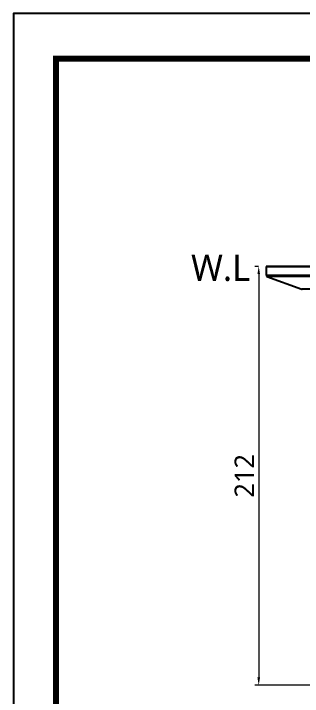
# Model space of a CAD drawing. Extents: x 1777 to 3131, y 3495 to 4487.
# Drawn here: x 1776.8 to 1925, y 4137 to 4487 of the extents above; entities that cross this region are included whole.
import ezdxf

# ---------------------------------------------------------------- set-up
doc = ezdxf.new("R2010")
doc.units = 0
doc.header["$LTSCALE"] = 30
doc.header["$MEASUREMENT"] = 0
doc.header["$PDMODE"] = 3
doc.header["$PDSIZE"] = -10
doc.layers.get('0').update_dxf_attribs({"linetype": 'CONTINUOUS'})
doc.layers.get('DEFPOINTS').update_dxf_attribs({"linetype": 'CONTINUOUS'})
doc.layers.add('DEF_LAYER_ASSEM_MEMBER', color=7, linetype='CONTINUOUS')
doc.layers.add('치수선', color=7, linetype='CONTINUOUS', lineweight=20)
doc.styles.add('Daelim Dimension', font='NanumGothic.ttf')
doc.dimstyles.new('DEFAULT', dxfattribs={"dimscale": 2, "dimtxt": 2, "dimasz": 2, "dimexe": 0, "dimexo": 2, "dimgap": 1, "dimtad": 1, "dimdec": 1, "dimzin": 9, "dimdsep": 46, "dimtxsty": 'Daelim Dimension', "dimcen": 0.5, "dimclrd": 252, "dimclre": 252, "dimclrt": 3, "dimadec": 1, "dimazin": 0, "dimtfac": 1, "dimtdec": 1, "dimtix": 1, "dimtmove": 0, "dimatfit": 3, "dimfxl": 0, "dimtolj": 1, "dimtzin": 1, "dimlwd": 9, "dimlwe": 9, "dimarcsym": 0})

# ---------------------------------------------------------------- blocks, each defined once
blk = doc.blocks.new('*D34')
at = {"color": 5, "lineweight": 9, "ltscale": 0.5}
for p, q in [((1902.44, 4357.44), (1900.57, 4357.44)), ((1902.57, 4353.44), (1902.57, 4146.69)), ((2027.8, 4142.69), (1900.57, 4142.69))]:
    blk.add_line(p, q, dxfattribs=at)
at = {"color": 5, "ltscale": 0.5}
for points in [[(1901.9, 4353.44), (1903.23, 4353.44), (1902.57, 4357.44)], [(1901.9, 4146.69), (1903.23, 4146.69), (1902.57, 4142.69)]]:
    blk.add_solid(points, dxfattribs=at)
at = {"layer": 'DEFPOINTS', "color": 0, "ltscale": 0.5}
for p in [(1906.44, 4357.44), (1902.57, 4142.69), (2031.8, 4142.69)]:
    blk.add_point(p, dxfattribs=at)
at = {"color": 7, "ltscale": 0.5, "insert": (1895.17, 4250.07), "char_height": 10, "attachment_point": 5, "rotation": 90, "style": 'Daelim Dimension'}
blk.add_mtext('\\A1;212', dxfattribs=at)

msp = doc.modelspace()

# ---------------------------------------------------------------- linework, layer by layer
at = {"ltscale": 0.5}
msp.add_line((1906.32, 4357.44), (2757, 4357.44), dxfattribs=at)
msp.add_lwpolyline([(1776.76, 3494.81), (3130.84, 3494.81), (3130.84, 4486.97), (1776.76, 4486.97)], close=True, dxfattribs=at)
at = {"color": 5, "linetype": 'ByBlock', "lineweight": 200, "const_width": 3.12}
msp.add_lwpolyline([(1798.53, 3537.29), (3108.93, 3537.29), (3108.93, 4463.93), (1798.53, 4463.93)], close=True, dxfattribs=at)
at = {"layer": 'DEF_LAYER_ASSEM_MEMBER', "color": 7, "linetype": 'Continuous'}
for p, q in [((1966.44, 4357.44), (1906.44, 4357.44)), ((1906.44, 4357.44), (1906.44, 4352.79)), ((1906.77, 4352.32), (1924.77, 4345.69)), ((1924.77, 4345.69), (1924.94, 4345.66))]:
    msp.add_line(p, q, dxfattribs=at)
at = {"layer": 'DEF_LAYER_ASSEM_MEMBER', "color": 9, "linetype": 'Continuous'}
for p, q in [((1966.44, 4352.79), (1906.44, 4352.79)), ((1966.12, 4352.32), (1906.77, 4352.32)), ((1948.12, 4345.69), (1924.77, 4345.69))]:
    msp.add_line(p, q, dxfattribs=at)
at = {"layer": 'DEF_LAYER_ASSEM_MEMBER', "color": 7, "linetype": 'Continuous'}
msp.add_arc((1906.94, 4352.79), 0.5, 180, 249.7751, dxfattribs=at)

# ---------------------------------------------------------------- texts
at = {"layer": '치수선', "insert": (1898.11, 4363.51), "char_height": 13.5, "attachment_point": 3, "style": 'Daelim Dimension'}
msp.add_mtext_dynamic_manual_height_columns('W.L', width=20.8931, gutter_width=15, heights=[0], dxfattribs=at)

# ---------------------------------------------------------------- dimensions: what is measured, and where the dimension line sits
at = {"color": 5, "ltscale": 0.5}
dim = msp.add_linear_dim(base=(1902.57, 4142.69), p1=(1906.44, 4357.44), p2=(2031.8, 4142.69), angle=90, text='212', dimstyle='DEFAULT', override={"dimtxt": 5, "dimexe": 1, "dimdec": 0, "dimclrd": 5, "dimclre": 5, "dimclrt": 7}, dxfattribs=at)
dim.commit()
dim.dimension.update_dxf_attribs({"geometry": '*D34', "text_midpoint": (1895.17, 4250.07)})

doc.saveas('drawing.dxf')
